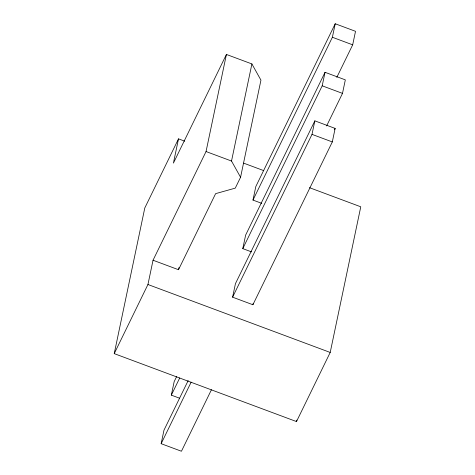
<?xml version="1.0" encoding="UTF-8"?>
<svg xmlns="http://www.w3.org/2000/svg" width="475" height="475" viewBox="0 0 475 475"><rect width="100%" height="100%" fill="white"/><g stroke="black" fill="none" stroke-linecap="round" stroke-linejoin="round"><path stroke-width="0.71" d="M309.486 187.678L360.768 206.797L330.208 352.45L296.495 421.574L114.232 353.626L144.792 207.979L178.505 138.854L184.745 141.182M114.232 353.626L147.945 284.507L153.039 260.229L206.049 151.543L226.421 54.447L251.898 63.941L260.947 80.156L240.57 177.258L235.273 188.13L215.62 193.646L178.511 269.723L153.039 260.229M178.505 138.854L173.411 163.127L226.421 54.447M178.511 269.723L178.968 267.55M211.446 389.738L181.444 451.25L161.15 443.686L163.982 430.166L188.177 380.564M179.455 398.163L171.333 395.135L174.171 381.621L176.753 376.325M240.57 177.258L231.521 161.043L251.898 63.941M232.602 297.178L235.44 283.658L314.848 120.852L335.142 128.416L332.31 141.93L252.902 304.742L232.602 297.178L312.01 134.366L314.848 120.852M251.584 251.904L242.79 248.627L245.628 235.113L325.037 72.301L345.331 79.865L342.493 93.379L326.616 125.946M261.772 203.353L252.979 200.076L255.811 186.562L335.219 23.75L355.52 31.314L352.682 44.834L336.799 77.395M252.902 304.742L253.199 303.317M242.79 248.627L322.198 85.815L325.037 72.301M252.979 200.076L332.387 37.264L335.219 23.75M296.495 421.574L296.798 420.12M171.333 395.135L179.722 377.94M161.15 443.686L191.146 382.173M334.495 129.746L335.142 128.416M332.387 37.264L352.682 44.834M322.198 85.815L342.493 93.379M312.01 134.366L332.31 141.93M243.651 163.139L263.75 170.632M206.049 151.543L231.521 161.043M147.945 284.507L330.208 352.45"/></g></svg>
